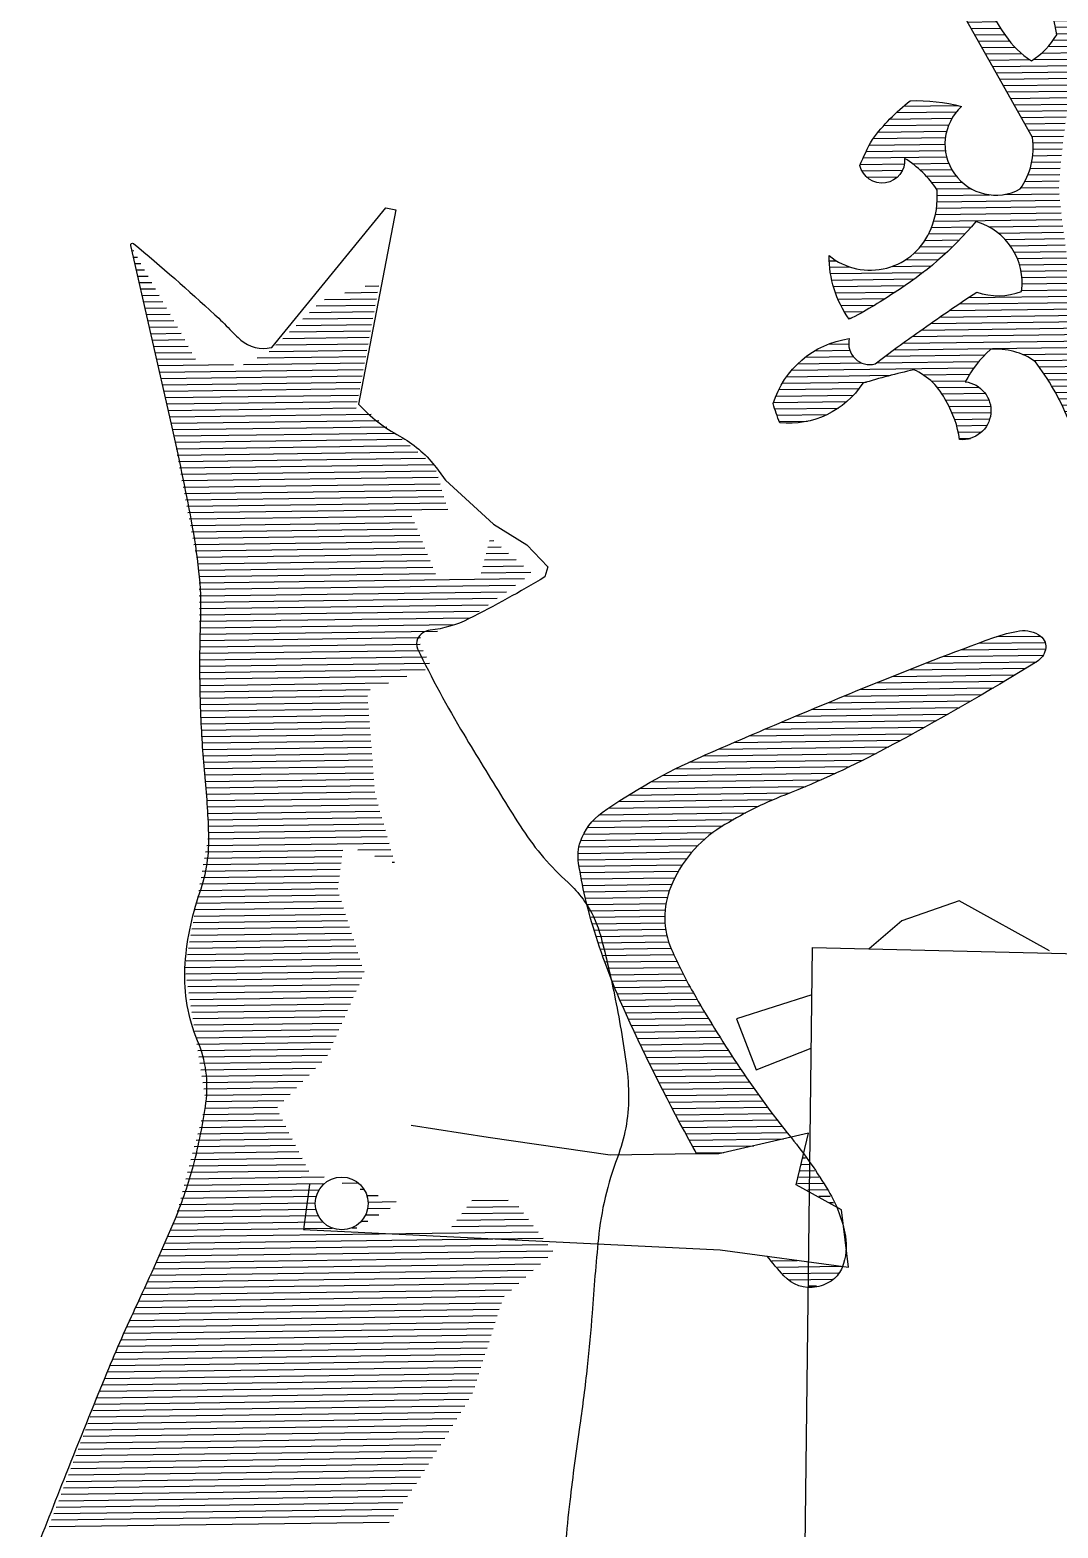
# Model space of a CAD drawing. Header units: millimetres. Extents: x 0 to 420, y 0 to 297.
# Drawn here: x 362.057 to 363.774, y 75.513 to 78.015 of the extents above; entities that cross this region are included whole.
import ezdxf
from ezdxf.enums import TextEntityAlignment as Align

# ---------------------------------------------------------------- set-up
doc = ezdxf.new("R2010")
doc.units = ezdxf.units.MM
doc.header["$MEASUREMENT"] = 0
for name, color, linetype in [('TBLK07', 4, 'Continuous'), ('TBLK18', 4, 'Continuous'), ('TBLK25', 1, 'Continuous'), ('TBLK35', 3, 'Continuous'), ('TBLK50', 7, 'Continuous')]:
    doc.layers.add(name, color=color, linetype=linetype)
doc.styles.add('iso', font='iso3098b.shx')

# ---------------------------------------------------------------- blocks, each defined once
blk = doc.blocks.new('*X4')
at = {"color": 0, "linetype": 'Continuous'}
for p, q in [((52169.13, 34201), (52177.1, 34201)), ((52170.48, 34202), (52173.32, 34202)), ((52166.48, 34199), (52180.54, 34199)), ((52167.79, 34200), (52179.09, 34200)), ((52162.62, 34196), (52183.15, 34196)), ((52163.89, 34197), (52182.43, 34197)), ((52165.17, 34198), (52181.67, 34198)), ((52160.13, 34194), (52184.46, 34194)), ((52161.37, 34195), (52183.82, 34195)), ((52157.69, 34192), (52185.61, 34192)), ((52158.9, 34193), (52185.05, 34193)), ((52154.43, 34189), (52187.09, 34189)), ((52155.46, 34190), (52186.63, 34190)), ((52156.51, 34191), (52186.14, 34191)), ((52152.4, 34187), (52187.92, 34187)), ((52153.41, 34188), (52187.52, 34188)), ((52150.41, 34185), (52158.21, 34185)), ((52151.4, 34186), (52188.29, 34186)), ((52160.06, 34185), (52173.53, 34185)), ((52173.8, 34185), (52188.6, 34185)), ((52148.47, 34183), (52149.69, 34183)), ((52149.44, 34184), (52152.69, 34184)), ((52163.24, 34184), (52172.57, 34184)), ((52165.22, 34183), (52171.12, 34183)), ((52175.58, 34184), (52188.56, 34184)), ((52176.86, 34183), (52188.5, 34183)), ((52177.87, 34182), (52188.44, 34182)), ((52178.61, 34181), (52188.37, 34181)), ((52178.73, 34180), (52188.29, 34180)), ((52178.81, 34179), (52188.21, 34179)), ((52178.88, 34178), (52188.11, 34178)), ((52178.9, 34175), (52187.76, 34175)), ((52178.91, 34177), (52188, 34177)), ((52178.92, 34176), (52187.89, 34176)), ((52178.8, 34173), (52187.48, 34173)), ((52178.86, 34174), (52187.63, 34174)), ((52178.58, 34171), (52187.17, 34171)), ((52178.7, 34172), (52187.33, 34172)), ((52178.06, 34168), (52186.63, 34168)), ((52178.26, 34169), (52186.82, 34169)), ((52178.43, 34170), (52187, 34170)), ((52177.57, 34166), (52186.22, 34166)), ((52177.83, 34167), (52186.42, 34167)), ((52176.92, 34164), (52185.77, 34164)), ((52177.25, 34165), (52186, 34165)), ((52175.93, 34161), (52185.02, 34161)), ((52176.26, 34162), (52185.28, 34162)), ((52176.59, 34163), (52185.53, 34163)), ((52175.26, 34159), (52184.47, 34159)), ((52175.6, 34160), (52184.75, 34160)), ((52174.59, 34157), (52183.88, 34157)), ((52174.93, 34158), (52184.18, 34158)), ((52173.56, 34154), (52182.83, 34154)), ((52173.91, 34155), (52183.2, 34155)), ((52174.25, 34156), (52183.57, 34156)), ((52172.87, 34152), (52182.07, 34152)), ((52173.22, 34153), (52182.45, 34153)), ((52172.17, 34150), (52181.29, 34150)), ((52172.52, 34151), (52181.68, 34151)), ((52171.11, 34147), (52180.1, 34147)), ((52171.46, 34148), (52180.5, 34148)), ((52171.82, 34149), (52180.9, 34149)), ((52170.39, 34145), (52179.28, 34145)), ((52170.75, 34146), (52179.69, 34146)), ((52169.67, 34143), (52178.44, 34143)), ((52170.03, 34144), (52178.86, 34144)), ((52168.56, 34140), (52177.15, 34140)), ((52168.94, 34141), (52177.59, 34141)), ((52169.3, 34142), (52178.02, 34142)), ((52167.75, 34138), (52176.27, 34138)), ((52168.16, 34139), (52176.72, 34139)), ((52166.51, 34135), (52174.91, 34135)), ((52166.93, 34136), (52175.37, 34136)), ((52167.34, 34137), (52175.82, 34137)), ((52165.67, 34133), (52173.99, 34133)), ((52166.1, 34134), (52174.45, 34134)), ((52164.82, 34131), (52173.04, 34131)), ((52165.25, 34132), (52173.51, 34132)), ((52163.52, 34128), (52171.96, 34128)), ((52163.96, 34129), (52172.26, 34129)), ((52164.39, 34130), (52172.57, 34130)), ((52162.64, 34126), (52171.35, 34126)), ((52163.08, 34127), (52171.65, 34127)), ((52161.74, 34124), (52170.76, 34124)), ((52162.19, 34125), (52171.05, 34125)), ((52160.38, 34121), (52169.88, 34121)), ((52160.83, 34122), (52170.17, 34122)), ((52161.29, 34123), (52170.46, 34123)), ((52159.45, 34119), (52169.31, 34119)), ((52159.91, 34120), (52169.59, 34120)), ((52158.51, 34117), (52168.75, 34117)), ((52158.98, 34118), (52169.03, 34118)), ((52157.17, 34114), (52167.92, 34114)), ((52157.57, 34115), (52168.19, 34115)), ((52158.04, 34116), (52168.47, 34116)), ((52156.42, 34112), (52167.38, 34112)), ((52156.79, 34113), (52167.65, 34113)), ((52155.72, 34110), (52166.85, 34110)), ((52156.06, 34111), (52167.11, 34111)), ((52237.47, 34110), (52242.43, 34110)), ((52252.95, 34110), (52257.57, 34110)), ((52253.56, 34111), (52254.26, 34111)), ((52154.74, 34107), (52166.07, 34107)), ((52155.05, 34108), (52166.33, 34108)), ((52155.38, 34109), (52166.59, 34109)), ((52233.03, 34107), (52245.3, 34107)), ((52234.56, 34108), (52244.76, 34108)), ((52236.04, 34109), (52243.9, 34109)), ((52249.45, 34107), (52269.88, 34107)), ((52251.06, 34108), (52261.16, 34108)), ((52252.15, 34109), (52259.38, 34109)), ((52264.13, 34108), (52269.11, 34108)), ((52267.42, 34109), (52267.78, 34109)), ((52154.14, 34105), (52165.57, 34105)), ((52154.44, 34106), (52165.82, 34106)), ((52229.02, 34105), (52270.58, 34105)), ((52231.38, 34106), (52270.34, 34106)), ((52153.59, 34103), (52165.07, 34103)), ((52153.86, 34104), (52165.32, 34104)), ((52224.88, 34103), (52270.48, 34103)), ((52226.87, 34104), (52270.63, 34104)), ((52152.83, 34100), (52164.27, 34100)), ((52153.07, 34101), (52164.57, 34101)), ((52153.32, 34102), (52164.82, 34102)), ((52219.67, 34100), (52241.42, 34100)), ((52221.3, 34101), (52248.92, 34101)), ((52223.03, 34102), (52270.14, 34102)), ((52250.15, 34101), (52269.7, 34101)), ((52255.54, 34100), (52270.98, 34100)), ((52152.37, 34098), (52163.65, 34098)), ((52152.6, 34099), (52163.96, 34099)), ((52216.68, 34098), (52232.42, 34098)), ((52218.13, 34099), (52234.42, 34099)), ((52254.21, 34098), (52277.73, 34098)), ((52254.87, 34099), (52272.82, 34099)), ((52151.96, 34096), (52163, 34096)), ((52152.16, 34097), (52163.33, 34097)), ((52213.96, 34096), (52228.42, 34096)), ((52215.29, 34097), (52230.42, 34097)), ((52252.87, 34096), (52279.81, 34096)), ((52253.54, 34097), (52278.93, 34097)), ((52151.08, 34093), (52161.99, 34093)), ((52151.56, 34094), (52162.33, 34094)), ((52151.77, 34095), (52162.67, 34095)), ((52210.51, 34093), (52222.42, 34093)), ((52211.51, 34094), (52224.42, 34094)), ((52212.7, 34095), (52226.42, 34095)), ((52245.6, 34093), (52281.32, 34093)), ((52251.1, 34094), (52280.96, 34094)), ((52252.21, 34095), (52280.47, 34095)), ((52150.11, 34091), (52161.29, 34091)), ((52150.6, 34092), (52161.64, 34092)), ((52208.51, 34091), (52219.51, 34091)), ((52209.51, 34092), (52220.51, 34092)), ((52236.97, 34091), (52281.67, 34091)), ((52240.3, 34092), (52281.55, 34092)), ((52149.14, 34089), (52160.56, 34089)), ((52149.63, 34090), (52160.92, 34090)), ((52206.51, 34089), (52217.51, 34089)), ((52207.51, 34090), (52218.51, 34090)), ((52230.5, 34089), (52282.08, 34089)), ((52233.63, 34090), (52281.68, 34090)), ((52285.4, 34089), (52292.44, 34089)), ((52288.43, 34090), (52288.96, 34090)), ((52147.66, 34086), (52159.42, 34086)), ((52148.15, 34087), (52159.81, 34087)), ((52148.65, 34088), (52160.19, 34088)), ((52203.51, 34086), (52214.51, 34086)), ((52204.51, 34087), (52215.51, 34087)), ((52205.51, 34088), (52216.51, 34088)), ((52227.07, 34086), (52299.21, 34086)), ((52228.21, 34087), (52297.75, 34087)), ((52229.35, 34088), (52295.32, 34088)), ((52146.66, 34084), (52158.64, 34084)), ((52147.16, 34085), (52159.03, 34085)), ((52201.51, 34084), (52212.51, 34084)), ((52202.51, 34085), (52213.51, 34085)), ((52224.78, 34084), (52301.68, 34084)), ((52225.93, 34085), (52300.51, 34085)), ((52145.66, 34082), (52157.83, 34082)), ((52146.16, 34083), (52158.23, 34083)), ((52199.51, 34082), (52303.71, 34082)), ((52200.51, 34083), (52212.06, 34083)), ((52223.64, 34083), (52302.73, 34083)), ((52144.14, 34079), (52156.59, 34079)), ((52144.65, 34080), (52156.99, 34080)), ((52145.15, 34081), (52157.41, 34081)), ((52196.51, 34079), (52309.08, 34079)), ((52197.51, 34080), (52306.76, 34080)), ((52198.51, 34081), (52305.07, 34081)), ((52143.11, 34077), (52156.49, 34077)), ((52143.62, 34078), (52156.53, 34078)), ((52194.51, 34077), (52317.07, 34077)), ((52195.51, 34078), (52316.65, 34078)), ((52142.07, 34075), (52156.5, 34075)), ((52142.59, 34076), (52156.48, 34076)), ((52192.51, 34075), (52317.57, 34075)), ((52193.51, 34076), (52317.39, 34076)), ((52140.5, 34072), (52156.73, 34072)), ((52141.03, 34073), (52156.63, 34073)), ((52141.55, 34074), (52156.55, 34074)), ((52189.51, 34072), (52316.34, 34072)), ((52190.51, 34073), (52316.76, 34073)), ((52191.51, 34074), (52317.17, 34074)), ((52139.43, 34070), (52157.03, 34070)), ((52139.97, 34071), (52156.86, 34071)), ((52187.51, 34070), (52315.47, 34070)), ((52188.51, 34071), (52315.91, 34071)), ((52138.36, 34068), (52157.44, 34068)), ((52138.9, 34069), (52157.22, 34069)), ((52185.42, 34068), (52314.56, 34068)), ((52186.51, 34069), (52315.02, 34069)), ((52136.74, 34065), (52158.29, 34065)), ((52137.28, 34066), (52157.97, 34066)), ((52137.82, 34067), (52157.69, 34067)), ((52178.64, 34065), (52267.29, 34065)), ((52181.1, 34066), (52313.75, 34066)), ((52183.34, 34067), (52314.16, 34067)), ((52269.91, 34065), (52313.34, 34065)), ((52135.65, 34063), (52161.28, 34063)), ((52136.2, 34064), (52158.79, 34064)), ((52172.85, 34063), (52254.86, 34063)), ((52175.93, 34064), (52256.46, 34064)), ((52256.83, 34064), (52265.68, 34064)), ((52259.33, 34063), (52264.95, 34063)), ((52271.52, 34064), (52312.94, 34064)), ((52272.26, 34063), (52312.54, 34063)), ((52134.5, 34061), (52251.66, 34061)), ((52135.1, 34062), (52167.04, 34062)), ((52168.16, 34062), (52253.26, 34062)), ((52261.17, 34061), (52264.48, 34061)), ((52261.57, 34062), (52264.58, 34062)), ((52272.62, 34062), (52312.14, 34062)), ((52272.72, 34061), (52311.75, 34061)), ((52129.96, 34058), (52248.97, 34058)), ((52131.82, 34059), (52248.63, 34059)), ((52133.28, 34060), (52250.06, 34060)), ((52259.97, 34058), (52265.87, 34058)), ((52260.37, 34059), (52265.05, 34059)), ((52260.77, 34060), (52264.63, 34060)), ((52271.33, 34058), (52280.29, 34058)), ((52272.16, 34059), (52310.96, 34059)), ((52272.58, 34060), (52311.35, 34060)), ((52282.91, 34058), (52310.65, 34058)), ((52124.65, 34056), (52277.95, 34056)), ((52127.37, 34057), (52249.3, 34057)), ((52259.06, 34057), (52278.68, 34057)), ((52284.52, 34057), (52311.25, 34057)), ((52285.26, 34056), (52311.99, 34056)), ((52118.37, 34054), (52277.48, 34054)), ((52121.65, 34055), (52277.58, 34055)), ((52285.62, 34055), (52312.88, 34055)), ((52285.72, 34054), (52313.97, 34054)), ((52111.93, 34051), (52150.6, 34051)), ((52113.88, 34052), (52159.69, 34052)), ((52116.01, 34053), (52277.63, 34053)), ((52161.12, 34052), (52192.15, 34052)), ((52166.78, 34051), (52187.15, 34051)), ((52192.69, 34052), (52278.05, 34052)), ((52193.69, 34051), (52278.87, 34051)), ((52284.33, 34051), (52320.74, 34051)), ((52285.16, 34052), (52317.31, 34052)), ((52285.58, 34053), (52315.37, 34053)), ((52108.37, 34049), (52150.6, 34049)), ((52110.13, 34050), (52150.6, 34050)), ((52172.45, 34050), (52182.15, 34050)), ((52194.69, 34050), (52322.28, 34050)), ((52195.47, 34049), (52323.83, 34049)), ((52100.51, 34047), (52152.13, 34047)), ((52101.49, 34048), (52150.73, 34048)), ((52192.67, 34047), (52326.96, 34047)), ((52194.07, 34048), (52325.39, 34048)), ((52098.81, 34044), (52156.33, 34044)), ((52099.22, 34045), (52154.93, 34045)), ((52099.77, 34046), (52153.53, 34046)), ((52187.78, 34044), (52331.55, 34044)), ((52189.87, 34045), (52330.14, 34045)), ((52191.27, 34046), (52328.55, 34046)), ((52098.66, 34043), (52158.78, 34043)), ((52099.21, 34042), (52330.38, 34042)), ((52178.78, 34043), (52330.97, 34043)), ((52099.76, 34041), (52329.8, 34041)), ((52100.32, 34040), (52329.22, 34040)), ((52100.87, 34039), (52328.63, 34039)), ((52101.42, 34038), (52328.05, 34038)), ((52101.98, 34037), (52327.47, 34037)), ((52102.53, 34036), (52326.88, 34036)), ((52103.08, 34035), (52326.3, 34035)), ((52103.63, 34034), (52325.72, 34034)), ((52104.19, 34033), (52325.13, 34033)), ((52104.74, 34032), (52324.55, 34032)), ((52105.29, 34031), (52212.32, 34031)), ((52105.85, 34030), (52124.41, 34030)), ((52139.1, 34030), (52209.13, 34030)), ((52213.11, 34031), (52323.97, 34031)), ((52218.31, 34030), (52323.38, 34030)), ((52106.4, 34029), (52122.43, 34029)), ((52106.95, 34028), (52120.64, 34028)), ((52144, 34029), (52205.65, 34029)), ((52148.19, 34028), (52201.77, 34028)), ((52222.92, 34029), (52322.8, 34029)), ((52227.1, 34028), (52269.51, 34028)), ((52288.52, 34028), (52322.22, 34028)), ((52107.51, 34027), (52119, 34027)), ((52108.06, 34026), (52117.49, 34026)), ((52151.89, 34027), (52197.35, 34027)), ((52155.24, 34026), (52192.27, 34026)), ((52231, 34027), (52268.4, 34027)), ((52235.38, 34026), (52267.11, 34026)), ((52297.18, 34027), (52321.63, 34027)), ((52303.91, 34026), (52321.05, 34026)), ((52108.61, 34025), (52116.09, 34025)), ((52109.16, 34024), (52114.79, 34024)), ((52109.72, 34023), (52113.56, 34023)), ((52158.31, 34025), (52188.34, 34025)), ((52161.17, 34024), (52183.82, 34024)), ((52164.24, 34023), (52178.32, 34023)), ((52239.66, 34025), (52265.59, 34025)), ((52243.85, 34024), (52263.72, 34024)), ((52247.95, 34023), (52261.21, 34023)), ((52307.01, 34025), (52320.47, 34025)), ((52309.65, 34024), (52319.88, 34024)), ((52311.98, 34023), (52319.3, 34023)), ((52110.27, 34022), (52112.41, 34022)), ((52110.82, 34021), (52111.33, 34021)), ((52252.42, 34022), (52256.4, 34022)), ((52314.08, 34022), (52318.72, 34022)), ((52315.99, 34021), (52318.13, 34021))]:
    blk.add_line(p, q, dxfattribs=at)
blk = doc.blocks.new('*X15')
at = {"color": 0, "linetype": 'Continuous'}
for p, q in [((155.45, 457), (155.73, 457)), ((155.66, 456), (156.29, 456)), ((155.88, 455), (156.84, 455)), ((156.09, 454), (157.4, 454)), ((156.3, 453), (157.95, 453)), ((156.52, 452), (158.51, 452)), ((156.73, 451), (159.06, 451)), ((156.95, 450), (159.62, 450)), ((188.6, 450), (193.72, 450)), ((191.79, 451), (193.92, 451)), ((157.16, 449), (160.18, 449)), ((157.38, 448), (160.73, 448)), ((157.59, 447), (161.29, 447)), ((183.06, 447), (193.12, 447)), ((184.12, 448), (193.32, 448)), ((185.41, 449), (193.52, 449)), ((157.8, 446), (161.84, 446)), ((158.02, 445), (162.4, 445)), ((180.93, 445), (192.72, 445)), ((181.99, 446), (192.92, 446)), ((158.23, 444), (162.95, 444)), ((158.45, 443), (163.51, 443)), ((178.81, 443), (192.32, 443)), ((179.87, 444), (192.52, 444)), ((158.66, 442), (164.06, 442)), ((158.88, 441), (164.62, 441)), ((159.09, 440), (165.18, 440)), ((174.8, 440), (191.73, 440)), ((176.68, 441), (191.93, 441)), ((177.74, 442), (192.12, 442)), ((159.3, 439), (171.1, 439)), ((159.52, 438), (191.33, 438)), ((172.63, 439), (191.53, 439)), ((159.73, 437), (191.13, 437)), ((159.95, 436), (190.93, 436)), ((160.16, 435), (190.73, 435)), ((160.38, 434), (190.53, 434)), ((160.59, 433), (190.33, 433)), ((160.8, 432), (190.13, 432)), ((161.02, 431), (192.47, 431)), ((161.23, 430), (193.67, 430)), ((161.41, 429), (194.87, 429)), ((161.59, 428), (196.07, 428)), ((161.76, 427), (197.27, 427)), ((161.93, 426), (198.47, 426)), ((162.11, 425), (199.67, 425)), ((162.28, 424), (200.87, 424)), ((162.46, 423), (202.07, 423)), ((162.63, 422), (202.51, 422)), ((162.8, 421), (202.79, 421)), ((162.98, 420), (203.08, 420)), ((163.15, 419), (203.36, 419)), ((163.33, 418), (203.65, 418)), ((163.5, 417), (203.93, 417)), ((163.67, 416), (204.22, 416)), ((163.85, 415), (198.6, 415)), ((164.02, 414), (199, 414)), ((164.2, 413), (199.4, 413)), ((164.37, 412), (199.8, 412)), ((164.54, 411), (200.2, 411)), ((164.72, 410), (200.6, 410)), ((210.42, 410), (212.51, 410)), ((210.7, 411), (211.36, 411)), ((164.89, 409), (201, 409)), ((165.07, 408), (201.4, 408)), ((165.24, 407), (201.8, 407)), ((209.59, 407), (215.93, 407)), ((209.87, 408), (214.79, 408)), ((210.14, 409), (213.65, 409)), ((165.27, 406), (202.2, 406)), ((165.27, 405), (216.08, 405)), ((209.31, 406), (217.08, 406)), ((165.27, 404), (214.65, 404)), ((165.27, 403), (213.22, 403)), ((165.27, 402), (211.79, 402)), ((165.27, 401), (210.36, 401)), ((165.27, 400), (208.94, 400)), ((165.27, 399), (207.51, 399)), ((165.27, 398), (205.05, 398)), ((165.27, 397), (202.38, 397)), ((165.27, 396), (199.71, 396)), ((165.27, 395), (199.66, 395)), ((165.27, 394), (200.12, 394)), ((165.27, 393), (200.59, 393)), ((165.27, 392), (201.06, 392)), ((165.27, 391), (200.37, 391)), ((165.27, 390), (197.5, 390)), ((165.27, 389), (194.62, 389)), ((165.27, 388), (191.75, 388)), ((165.27, 387), (191.32, 387)), ((165.27, 386), (191.38, 386)), ((165.27, 385), (191.45, 385)), ((165.31, 384), (191.51, 384)), ((165.36, 383), (191.57, 383)), ((165.42, 382), (191.63, 382)), ((165.47, 381), (191.7, 381)), ((165.52, 380), (191.76, 380)), ((165.58, 379), (191.82, 379)), ((165.63, 378), (191.88, 378)), ((165.68, 377), (191.95, 377)), ((165.73, 376), (192.01, 376)), ((165.79, 375), (192.07, 375)), ((165.84, 374), (192.13, 374)), ((165.89, 373), (192.2, 373)), ((165.94, 372), (192.26, 372)), ((166, 371), (192.5, 371)), ((166.05, 370), (192.77, 370)), ((166.1, 369), (193.04, 369)), ((166.15, 368), (193.31, 368)), ((166.11, 365), (194.13, 365)), ((166.21, 367), (193.59, 367)), ((166.26, 366), (193.86, 366)), ((165.73, 363), (187.15, 363)), ((165.92, 364), (194.4, 364)), ((189.49, 363), (194.68, 363)), ((165.35, 361), (186.86, 361)), ((165.54, 362), (187.01, 362)), ((192.16, 362), (194.95, 362)), ((194.82, 361), (195.22, 361)), ((164.78, 358), (186.43, 358)), ((164.97, 359), (186.58, 359)), ((165.16, 360), (186.72, 360)), ((164.4, 356), (186.52, 356)), ((164.59, 357), (186.29, 357)), ((164.01, 354), (187.14, 354)), ((164.2, 355), (186.83, 355)), ((163.44, 351), (188.06, 351)), ((163.63, 352), (187.76, 352)), ((163.82, 353), (187.45, 353)), ((163.06, 349), (188.68, 349)), ((163.25, 350), (188.37, 350)), ((162.68, 347), (189.29, 347)), ((162.87, 348), (188.99, 348)), ((162.3, 345), (189.91, 345)), ((162.39, 344), (190.22, 344)), ((162.49, 346), (189.6, 346)), ((162.53, 343), (189.88, 343)), ((162.67, 342), (189.42, 342)), ((162.82, 341), (188.96, 341)), ((162.96, 340), (188.5, 340)), ((163.1, 339), (188.04, 339)), ((163.24, 338), (187.58, 338)), ((163.39, 337), (187.11, 337)), ((163.53, 336), (186.65, 336)), ((163.67, 335), (186.19, 335)), ((163.82, 334), (185.73, 334)), ((163.96, 333), (185.27, 333)), ((164.1, 332), (184.81, 332)), ((164.24, 331), (184.35, 331)), ((164.39, 330), (183.44, 330)), ((164.53, 329), (182.44, 329)), ((164.67, 328), (181.44, 328)), ((164.82, 327), (180.44, 327)), ((164.96, 326), (179.44, 326)), ((165.04, 323), (176.44, 323)), ((165.1, 325), (178.44, 325)), ((165.24, 324), (177.44, 324)), ((164.48, 321), (177.18, 321)), ((164.76, 322), (176.68, 322)), ((163.93, 319), (178.18, 319)), ((164.2, 320), (177.68, 320)), ((163.09, 316), (179.68, 316)), ((163.37, 317), (179.18, 317)), ((163.65, 318), (178.68, 318)), ((162.54, 314), (180.68, 314)), ((162.81, 315), (180.18, 315)), ((161.98, 312), (183.6, 312)), ((162.26, 313), (181.18, 313)), ((161.15, 309), (182.31, 309)), ((161.43, 310), (182.76, 310)), ((161.7, 311), (183.63, 311)), ((186.4, 311), (188.91, 311)), ((189.2, 310), (189.78, 310)), ((190.22, 309), (192, 309)), ((160.59, 307), (182.23, 307)), ((160.87, 308), (182.15, 308)), ((190.31, 307), (193.81, 307)), ((190.39, 308), (194.8, 308)), ((205.8, 307), (213.89, 307)), ((206.6, 308), (212.27, 308)), ((159.89, 305), (183.27, 305)), ((160.31, 306), (182.57, 306)), ((189.26, 305), (190.31, 305)), ((189.96, 306), (192.06, 306)), ((204.2, 305), (215.39, 305)), ((205, 306), (214.64, 306)), ((158.51, 302), (217.64, 302)), ((158.97, 303), (216.89, 303)), ((159.43, 304), (184.75, 304)), ((187.79, 304), (188.56, 304)), ((203.4, 304), (216.14, 304)), ((157.59, 300), (219.14, 300)), ((158.05, 301), (218.39, 301)), ((156.68, 298), (217.17, 298)), ((157.14, 299), (218.32, 299)), ((155.3, 295), (213.74, 295)), ((155.76, 296), (214.89, 296)), ((156.22, 297), (216.03, 297)), ((154.39, 293), (211.46, 293)), ((154.84, 294), (212.6, 294)), ((153.47, 291), (210.66, 291)), ((153.93, 292), (210.99, 292)), ((152.09, 288), (209.66, 288)), ((152.55, 289), (209.99, 289)), ((153.01, 290), (210.32, 290)), ((151.18, 286), (208.99, 286)), ((151.64, 287), (209.32, 287)), ((150.26, 284), (208.32, 284)), ((150.72, 285), (208.66, 285)), ((148.94, 281), (207.32, 281)), ((149.34, 282), (207.66, 282)), ((149.8, 283), (207.99, 283)), ((148.16, 279), (206.66, 279)), ((148.55, 280), (206.99, 280)), ((146.98, 276), (205.09, 276)), ((147.37, 277), (205.73, 277)), ((147.77, 278), (206.32, 278)), ((146.2, 274), (203.8, 274)), ((146.59, 275), (204.45, 275)), ((145.41, 272), (202.52, 272)), ((145.8, 273), (203.16, 273)), ((144.24, 269), (200.59, 269)), ((144.63, 270), (201.23, 270)), ((145.02, 271), (201.88, 271)), ((143.45, 267), (199.3, 267)), ((143.84, 268), (199.95, 268)), ((142.67, 265), (198.02, 265)), ((143.06, 266), (198.66, 266)), ((141.49, 262), (195.94, 262)), ((141.88, 263), (196.66, 263)), ((142.27, 264), (197.38, 264)), ((140.71, 260), (194.48, 260)), ((141.1, 261), (195.21, 261)), ((139.92, 258), (193.03, 258)), ((140.31, 259), (193.75, 259))]:
    blk.add_line(p, q, dxfattribs=at)
blk = doc.blocks.new('*X11')
at = {"color": 0, "linetype": 'Continuous'}
for p, q in [((335.09, 531), (336.12, 531)), ((311.66, 529), (316.07, 529)), ((312.33, 530), (314.73, 530)), ((324.24, 529), (327.18, 529)), ((325.15, 530), (328.1, 530)), ((332.92, 529), (333.94, 529)), ((333.77, 530), (334.78, 530)), ((304.56, 527), (305.54, 527)), ((311.29, 527), (317.07, 527)), ((311.3, 528), (317.11, 528)), ((323.21, 527), (326.17, 527)), ((323.62, 528), (326.57, 528)), ((331.94, 527), (333.03, 527)), ((332.33, 528), (333.38, 528)), ((347.33, 527), (348.22, 527)), ((302.44, 526), (306.64, 526)), ((302.55, 525), (307.06, 525)), ((302.92, 524), (307.46, 524)), ((311.48, 526), (316.91, 526)), ((311.87, 525), (316.83, 525)), ((312.5, 524), (316.84, 524)), ((322.86, 525), (325.88, 525)), ((322.91, 524), (325.97, 524)), ((322.96, 526), (325.95, 526)), ((331.64, 525), (332.82, 525)), ((331.71, 524), (332.95, 524)), ((331.72, 526), (332.84, 526)), ((344.37, 524), (346.47, 524)), ((345.05, 525), (346.82, 525)), ((345.98, 526), (347.38, 526)), ((303.31, 523), (307.84, 523)), ((303.74, 522), (308.21, 522)), ((313.5, 523), (316.93, 523)), ((315.47, 522), (317.1, 522)), ((323.11, 523), (326.21, 523)), ((323.46, 522), (326.63, 522)), ((331.92, 523), (333.24, 523)), ((332.3, 522), (333.73, 522)), ((343.55, 522), (346.26, 522)), ((343.88, 523), (346.29, 523)), ((304.19, 521), (307.73, 521)), ((304.56, 520), (307.21, 520)), ((316.23, 520), (317.72, 520)), ((316.27, 521), (317.36, 521)), ((324.01, 521), (327.28, 521)), ((324.8, 520), (328.24, 520)), ((332.87, 521), (334.46, 521)), ((333.71, 520), (335.59, 520)), ((343.27, 520), (346.68, 520)), ((343.35, 521), (346.39, 521)), ((289.27, 518), (293.13, 518)), ((289.38, 517), (294.23, 517)), ((289.39, 519), (291.75, 519)), ((304.9, 519), (306.81, 519)), ((305.25, 518), (306.51, 518)), ((305.58, 517), (306.32, 517)), ((315.93, 517), (319.42, 517)), ((316.06, 518), (318.7, 518)), ((316.16, 519), (318.18, 519)), ((324.68, 517), (349.31, 517)), ((325.59, 518), (348.09, 518)), ((326, 519), (329.85, 519)), ((334.98, 519), (337.84, 519)), ((340.55, 519), (347.17, 519)), ((289.62, 516), (295.13, 516)), ((290, 515), (295.57, 515)), ((305.92, 516), (306.22, 516)), ((306.21, 515), (306.25, 515)), ((315.55, 515), (321.92, 515)), ((315.76, 516), (320.41, 516)), ((322.48, 515), (338.98, 515)), ((323.65, 516), (350.94, 516)), ((290.54, 514), (295.95, 514)), ((291.28, 513), (296.33, 513)), ((306.29, 514), (306.57, 514)), ((306.47, 513), (306.9, 513)), ((314.8, 513), (330.73, 513)), ((315.31, 514), (333.07, 514)), ((292.32, 512), (296.72, 512)), ((293.9, 511), (297.12, 511)), ((294.58, 510), (297.53, 510)), ((306.74, 512), (307.22, 512)), ((307.08, 510), (307.61, 510)), ((307.12, 511), (307.2, 511)), ((312.86, 510), (325.55, 510)), ((313.55, 511), (327.22, 511)), ((314.2, 512), (328.95, 512)), ((294.95, 509), (297.95, 509)), ((295.31, 508), (298.38, 508)), ((306.67, 508), (309.04, 508)), ((306.9, 509), (308.24, 509)), ((311.3, 508), (322.36, 508)), ((312.11, 509), (323.93, 509)), ((274.44, 506), (282.49, 506)), ((275.11, 507), (280.42, 507)), ((295.66, 507), (298.82, 507)), ((296, 506), (299.26, 506)), ((306.04, 506), (319.34, 506)), ((306.38, 507), (310.07, 507)), ((310.42, 507), (320.83, 507)), ((274.75, 505), (283.82, 505)), ((275.18, 504), (285.02, 504)), ((275.77, 503), (286.11, 503)), ((296.33, 505), (299.72, 505)), ((296.64, 504), (300.19, 504)), ((296.95, 503), (300.67, 503)), ((304.6, 503), (315.12, 503)), ((305.15, 504), (316.49, 504)), ((305.63, 505), (317.9, 505)), ((276.44, 502), (287.11, 502)), ((277.18, 501), (287.39, 501)), ((297.25, 502), (301.17, 502)), ((297.54, 501), (301.67, 501)), ((303.24, 501), (312.48, 501)), ((303.97, 502), (313.79, 502)), ((278, 500), (287.56, 500)), ((278.92, 499), (287.78, 499)), ((297.81, 500), (302.18, 500)), ((298.08, 499), (311.04, 499)), ((302.42, 500), (311.7, 500)), ((279.95, 498), (288.03, 498)), ((281.11, 497), (288.31, 497)), ((282.44, 496), (288.64, 496)), ((298.34, 498), (310.39, 498)), ((298.59, 497), (309.76, 497)), ((298.83, 496), (309.14, 496)), ((283.98, 495), (289, 495)), ((284.72, 494), (289.41, 494)), ((299.06, 495), (308.54, 495)), ((299.28, 494), (307.96, 494)), ((285.27, 493), (289.86, 493)), ((285.81, 492), (290.36, 492)), ((299.49, 493), (307.39, 493)), ((299.69, 492), (306.83, 492)), ((286.36, 491), (290.9, 491)), ((286.9, 490), (291.5, 490)), ((287.45, 489), (292.15, 489)), ((299.88, 491), (306.29, 491)), ((300.07, 490), (305.77, 490)), ((300.24, 489), (305.26, 489)), ((288, 488), (292.84, 488)), ((288.54, 487), (293.68, 487)), ((298.9, 487), (304.27, 487)), ((299.71, 488), (304.76, 488)), ((289.09, 486), (294.71, 486)), ((289.63, 485), (296.01, 485)), ((296.54, 485), (303.34, 485)), ((297.88, 486), (303.8, 486)), ((290.18, 484), (303.08, 484)), ((290.72, 483), (302.87, 483)), ((291.27, 482), (302.67, 482)), ((291.81, 481), (302.47, 481)), ((292.36, 480), (302.28, 480)), ((276.22, 478), (284.63, 478)), ((292.9, 479), (302.09, 479)), ((293.45, 478), (301.92, 478)), ((273.08, 475), (283.23, 475)), ((274.03, 476), (283.75, 476)), ((275.07, 477), (284.46, 477)), ((294, 477), (301.75, 477)), ((294.54, 476), (301.59, 476)), ((295.09, 475), (301.43, 475)), ((271.4, 473), (282.68, 473)), ((272.2, 474), (282.89, 474)), ((295.63, 474), (301.28, 474)), ((296.18, 473), (301.14, 473)), ((270.28, 471), (282.65, 471)), ((270.8, 472), (282.6, 472)), ((296.34, 472), (301.01, 472)), ((296.35, 471), (300.89, 471)), ((269.34, 469), (276.23, 469)), ((269.56, 468), (275.91, 468)), ((269.79, 470), (282.83, 470)), ((277.48, 469), (283.14, 469)), ((278.67, 468), (283.61, 468)), ((295.84, 468), (300.55, 468)), ((296.1, 469), (300.66, 469)), ((296.27, 470), (300.77, 470)), ((270.3, 467), (275.17, 467)), ((279.65, 467), (284.27, 467)), ((280.47, 466), (285.2, 466)), ((294.99, 466), (300.36, 466)), ((295.47, 467), (300.45, 467)), ((281.16, 465), (286.56, 465)), ((281.3, 464), (289.43, 464)), ((291.7, 464), (300.33, 464)), ((294.38, 465), (300.28, 465)), ((280.97, 461), (300.6, 461)), ((281.16, 462), (300.51, 462)), ((281.27, 463), (300.42, 463)), ((280.34, 459), (286.53, 459)), ((280.7, 460), (300.7, 460)), ((289.24, 459), (300.81, 459)), ((279.3, 457), (284.64, 457)), ((279.89, 458), (285.61, 458)), ((290.71, 458), (300.93, 458)), ((291.77, 457), (301.05, 457)), ((264.28, 454), (265.42, 454)), ((276.21, 454), (281.41, 454)), ((277.55, 455), (282.55, 455)), ((278.54, 456), (283.62, 456)), ((292.57, 456), (301.17, 456)), ((293.18, 455), (301.31, 455)), ((293.65, 454), (301.45, 454)), ((264.34, 453), (267.52, 453)), ((264.47, 452), (278.92, 452)), ((274.1, 453), (280.2, 453)), ((293.99, 453), (301.59, 453)), ((294.22, 452), (301.74, 452)), ((264.65, 451), (277.56, 451)), ((264.89, 450), (276.11, 450)), ((294.35, 451), (301.9, 451)), ((294.37, 450), (302.07, 450)), ((265.2, 449), (274.54, 449)), ((265.57, 448), (272.99, 448)), ((266.02, 447), (271.34, 447)), ((284.45, 447), (302.93, 447)), ((285.98, 448), (302.57, 448)), ((294.29, 449), (302.24, 449)), ((266.54, 446), (269.56, 446)), ((267.16, 445), (267.61, 445)), ((281.45, 445), (303.67, 445)), ((282.94, 446), (303.3, 446)), ((278.51, 443), (304.42, 443)), ((279.97, 444), (304.04, 444)), ((261.87, 440), (267.32, 440)), ((263.98, 441), (267.16, 441)), ((274.21, 440), (305.59, 440)), ((275.62, 441), (305.2, 441)), ((277.05, 442), (304.81, 442)), ((259.18, 438), (269.13, 438)), ((260.36, 439), (267.84, 439)), ((271.49, 438), (287.46, 438)), ((272.84, 439), (288.39, 439)), ((294.26, 439), (305.99, 439)), ((296.04, 438), (306.39, 438)), ((257.4, 436), (273.68, 436)), ((258.21, 437), (286.66, 437)), ((278.74, 436), (285.97, 436)), ((296.87, 437), (306.79, 437)), ((297.55, 436), (307.2, 436)), ((255.7, 433), (267.81, 433)), ((256.17, 434), (268.67, 434)), ((256.73, 435), (269.86, 435)), ((279.99, 435), (285.36, 435)), ((280.92, 434), (287.37, 434)), ((281.64, 433), (288.37, 433)), ((298.19, 435), (307.62, 435)), ((298.78, 434), (308.03, 434)), ((299.34, 433), (308.46, 433)), ((255.32, 432), (266.76, 432)), ((255.49, 431), (265.43, 431)), ((282.19, 432), (288.92, 432)), ((282.71, 431), (289.18, 431)), ((299.86, 432), (308.89, 432)), ((300.34, 431), (309.32, 431)), ((255.81, 430), (263.64, 430)), ((256.2, 429), (260.58, 429)), ((283.17, 430), (289.22, 430)), ((283.55, 429), (289.03, 429)), ((300.79, 430), (309.75, 430)), ((301.2, 429), (310.19, 429)), ((283.85, 428), (288.58, 428)), ((284.08, 427), (287.76, 427)), ((284.25, 426), (285.99, 426)), ((301.89, 428), (310.67, 428)), ((302.63, 427), (311.15, 427)), ((303.38, 426), (311.63, 426)), ((304.12, 425), (312.11, 425)), ((304.87, 424), (312.6, 424)), ((305.62, 423), (313.09, 423)), ((306.38, 422), (313.58, 422)), ((307.13, 421), (314.08, 421)), ((307.89, 420), (314.58, 420)), ((308.65, 419), (315.08, 419)), ((309.41, 418), (315.58, 418)), ((310.18, 417), (316.09, 417)), ((310.94, 416), (316.6, 416)), ((311.71, 415), (317.11, 415)), ((312.48, 414), (317.62, 414)), ((313.25, 413), (318.14, 413)), ((314.02, 412), (318.66, 412)), ((314.8, 411), (319.18, 411)), ((315.58, 410), (319.84, 410)), ((316.36, 409), (320.54, 409)), ((317.14, 408), (321.27, 408)), ((317.87, 407), (322.03, 407)), ((318.6, 406), (322.8, 406)), ((319.32, 405), (323.61, 405)), ((320.04, 404), (324.44, 404)), ((320.76, 403), (325.3, 403)), ((321.47, 402), (326.2, 402)), ((322.19, 401), (327.12, 401)), ((322.89, 400), (328.08, 400)), ((323.6, 399), (329.07, 399)), ((324.3, 398), (330.09, 398)), ((325.01, 397), (330.15, 397)), ((325.7, 396), (330.01, 396)), ((326.4, 395), (329.86, 395)), ((327.09, 394), (329.72, 394)), ((327.78, 393), (329.58, 393)), ((328.47, 392), (329.43, 392)), ((329.15, 391), (329.29, 391))]:
    blk.add_line(p, q, dxfattribs=at)
blk = doc.blocks.new('*X14')
at = {"color": 0, "linetype": 'Continuous'}
for p, q in [((258.34, 314), (258.79, 314)), ((257.9, 312), (260.14, 312)), ((258.12, 313), (259.46, 313)), ((257.47, 310), (261.49, 310)), ((257.69, 311), (260.81, 311)), ((259.08, 309), (262.08, 309)), ((260.75, 308), (262.56, 308)), ((262.41, 307), (263.03, 307)), ((253.32, 298), (257.28, 298)), ((254.2, 297), (264.06, 297)), ((255.07, 296), (263.62, 296)), ((255.95, 295), (262.72, 295)), ((259.08, 294), (260.24, 294))]:
    blk.add_line(p, q, dxfattribs=at)
blk = doc.blocks.new('*X13')
at = {"color": 0, "linetype": 'Continuous'}
for p, q in [((283.99, 393), (297.3, 393)), ((286.79, 394), (297.23, 394)), ((289.66, 395), (296.51, 395)), ((278.53, 391), (295.87, 391)), ((281.24, 392), (296.91, 392)), ((273.26, 389), (292.5, 389)), ((275.88, 390), (294.2, 390)), ((265.63, 386), (287.31, 386)), ((268.16, 387), (289.06, 387)), ((270.69, 388), (290.79, 388)), ((260.63, 384), (283.76, 384)), ((263.13, 385), (285.55, 385)), ((255.69, 382), (280.12, 382)), ((258.16, 383), (281.95, 383)), ((248.42, 379), (274.51, 379)), ((250.82, 380), (276.4, 380)), ((253.25, 381), (278.27, 381)), ((243.66, 377), (270.63, 377)), ((246.03, 378), (272.59, 378)), ((239.23, 375), (266.49, 375)), ((241.37, 376), (268.6, 376)), ((233.56, 372), (259.59, 372)), ((235.35, 373), (262, 373)), ((237.23, 374), (264.3, 374)), ((230.26, 370), (254.5, 370)), ((231.87, 371), (257.06, 371)), ((227.27, 368), (250.16, 368)), ((228.72, 369), (252.22, 369)), ((224.77, 365), (245, 365)), ((225.38, 366), (246.55, 366)), ((226.18, 367), (248.28, 367)), ((224.03, 363), (242.63, 363)), ((224.33, 364), (243.72, 364)), ((223.88, 362), (241.68, 362)), ((223.88, 361), (240.85, 361)), ((224.01, 360), (240.13, 360)), ((224.16, 359), (239.5, 359)), ((224.33, 358), (238.94, 358)), ((224.52, 357), (238.46, 357)), ((224.72, 356), (238.05, 356)), ((224.93, 355), (237.73, 355)), ((225.16, 354), (237.5, 354)), ((225.4, 353), (237.36, 353)), ((225.66, 352), (237.29, 352)), ((225.93, 351), (237.31, 351)), ((226.22, 350), (237.4, 350)), ((226.52, 349), (237.58, 349)), ((226.83, 348), (237.84, 348)), ((227.15, 347), (238.2, 347)), ((227.49, 346), (238.62, 346)), ((227.83, 345), (239.07, 345)), ((228.18, 344), (239.53, 344)), ((228.55, 343), (240.02, 343)), ((228.92, 342), (240.52, 342)), ((229.31, 341), (241.05, 341)), ((229.71, 340), (241.59, 340)), ((230.11, 339), (242.15, 339)), ((230.53, 338), (242.72, 338)), ((230.97, 337), (243.29, 337)), ((231.41, 336), (243.88, 336)), ((231.85, 335), (244.47, 335)), ((232.31, 334), (245.06, 334)), ((232.76, 333), (245.67, 333)), ((233.22, 332), (246.28, 332)), ((233.68, 331), (246.9, 331)), ((234.15, 330), (247.53, 330)), ((234.62, 329), (248.16, 329)), ((235.1, 328), (248.81, 328)), ((235.58, 327), (249.46, 327)), ((236.07, 326), (250.13, 326)), ((236.56, 325), (250.81, 325)), ((237.05, 324), (251.5, 324)), ((237.55, 323), (252.21, 323)), ((238.06, 322), (252.93, 322)), ((238.57, 321), (253.66, 321)), ((239.08, 320), (254.4, 320)), ((239.6, 319), (255.16, 319)), ((240.12, 318), (255.93, 318)), ((240.65, 317), (255.38, 317)), ((241.18, 316), (250.71, 316)), ((241.72, 315), (246.05, 315))]:
    blk.add_line(p, q, dxfattribs=at)
blk = doc.blocks.new('State Logo')
at = {"layer": 'TBLK07', "linetype": 'Continuous'}
for points in [[(-2.0123, 6.4063, 0.066166), (-2.1218, 6.5974, 0.18204), (-2.2721, 6.6382, 0.086473), (-2.3562, 6.5302, -0.985565), (-2.3751, 6.3374, 0.100319), (-2.4196, 6.4652, 0.179035), (-2.5279, 6.5707, 0.015535), (-2.6985, 6.5257, -0.283592), (-2.9749, 6.3938, -0.043397), (-2.9971, 6.4577, -0.289305), (-2.7432, 6.6749, 0.573629), (-2.6566, 6.5905, -0.012262), (-2.5082, 6.6994, -0.007803), (-2.3174, 6.8302, 0.176588), (-2.1676, 6.8322, 0.371764), (-2.3204, 7.0655, -0.07846), (-2.5954, 6.8266, -0.035189), (-2.7441, 6.7391, -0.152743), (-2.811, 6.9522, 0.509186), (-2.4699, 7.0422, 0.118469), (-2.4501, 7.1708, 0.115779), (-2.5585, 7.2764, -0.934243), (-2.7079, 7.253, -0.028422), (-2.6663, 7.3391, -0.067581), (-2.5396, 7.4692, -0.071624), (-2.3682, 7.45, 0.885051), (-2.1721, 7.1744, 0.188259), (-2.1315, 7.3461), (-2.2629, 7.5797), (-2.3943, 7.8134, -0.131254)], [(-2.3321, 7.9639, 0.119797), (-2.2215, 7.6872, 0.109822), (-2.1348, 7.6028, 0.121194), (-2.0504, 7.6895, 0.050038), (-2.1848, 8.1584, -0.31495)], [(-5.4715, 2.5959, -0.002718), (-5.3589, 2.8829, -0.002307), (-5.2229, 3.2196, -0.012749), (-5.1213, 3.4508, 0.01031), (-4.9943, 3.736, 0.035108), (-4.934, 3.9132, 0.030779), (-4.8923, 4.1225, 0.134461), (-4.9198, 4.3289, -0.113402), (-4.9623, 4.5708, -0.071251), (-4.9124, 4.8248, 0.093229), (-4.8826, 5.0211, 0.014905), (-4.8957, 5.2217, -0.014542), (-4.9093, 5.4273, -0.017964), (-4.9095, 5.7416, 0.036133), (-4.9154, 5.8979, 0.01893), (-4.9403, 6.0657, 0.009726), (-5.0073, 6.3888), (-5.0754, 6.6874), (-5.1435, 6.9861, -0.715475), (-5.1342, 6.9918, -0.014253), (-4.8623, 6.7544, -0.015563), (-4.8123, 6.7051, 0.02151), (-4.7756, 6.6699, 0.243169), (-4.6741, 6.6445, 0.002829), (-4.6726, 6.6448), (-4.2911, 7.1109), (-4.2579, 7.1042), (-4.3827, 6.4555, 0.081222), (-4.2448, 6.3485, -0.1016), (-4.1284, 6.2504, -0.010607), (-4.0916, 6.2017), (-3.9318, 6.0553), (-3.8198, 5.9858), (-3.7497, 5.9123), (-3.7597, 5.8787, -0.01909), (-4.0147, 5.7384, -0.089756), (-4.1437, 5.7005, 0.254106), (-4.185, 5.672, 0.233724), (-4.1853, 5.6385, 0.022915), (-4.0311, 5.3531, 0.003037), (-3.9, 5.138, 0.006251), (-3.8344, 5.0348, 0.065145), (-3.6826, 4.8576, -0.103548), (-3.5952, 4.7383, -0.042008), (-3.5725, 4.6744, -0.014448), (-3.5277, 4.4825, -0.015711), (-3.4875, 4.2463, -0.035636), (-3.4805, 4.1408, -0.089421), (-3.5179, 3.9391, 0.065824), (-3.5814, 3.6688, 0.007332), (-3.6024, 3.4198, -0.010178), (-3.6186, 3.2404, -0.008155), (-3.6433, 3.0465, 0.006173), (-3.6769, 2.7904, 0.020328), (-3.6994, 2.5009, 0.042588)], [(-3.7597, 5.8787, -0.01909), (-4.0147, 5.7384, -0.089756), (-4.1437, 5.7005, 0.254106), (-4.185, 5.672, 0.233724), (-4.1853, 5.6385, 0.022915), (-4.0311, 5.3531, 0.003037), (-3.9, 5.138, 0.006251), (-3.8344, 5.0348, 0.065145), (-3.6826, 4.8576, -0.103548), (-3.5952, 4.7383, -0.042008), (-3.5725, 4.6744, -0.014448), (-3.5277, 4.4825, -0.015711), (-3.4875, 4.2463, -0.035636), (-3.4805, 4.1408, -0.089421), (-3.5179, 3.9391, 0.065824), (-3.5814, 3.6688, 0.007332), (-3.6024, 3.4198, -0.010178), (-3.6186, 3.2404, -0.008155), (-3.6433, 3.0465, 0.006173), (-3.6769, 2.7904, 0.020328), (-3.6994, 2.5009, 0.042588)], [(-5.4715, 2.5959, -0.002718), (-5.3589, 2.8829, -0.002307), (-5.2229, 3.2196, -0.012749), (-5.1213, 3.4508, 0.01031), (-4.9943, 3.736, 0.035108), (-4.934, 3.9132, 0.030779), (-4.8923, 4.1225, 0.134461), (-4.9198, 4.3289, -0.113402), (-4.9623, 4.5708, -0.071251), (-4.9124, 4.8248, 0.093229), (-4.8826, 5.0211, 0.014905), (-4.8957, 5.2217, -0.014542), (-4.9093, 5.4273, -0.017964), (-4.9095, 5.7416, 0.036133), (-4.9154, 5.8979, 0.01893), (-4.9403, 6.0657, 0.009726), (-5.0073, 6.3888), (-5.0754, 6.6874), (-5.1435, 6.9861, -0.715475), (-5.1342, 6.9918, -0.014253), (-4.8623, 6.7544, -0.015563), (-4.8123, 6.7051, 0.02151), (-4.7756, 6.6699, 0.243169), (-4.6741, 6.6445, 0.002829), (-4.6726, 6.6448, 0.030294)], [(-2.9373, 4.0071), (-3.1785, 3.9522), (-3.2525, 3.9512, -0.002561), (-3.2644, 3.9724, -0.018988), (-3.4878, 4.4162, -0.031561), (-3.5947, 4.6956, -0.036865), (-3.6475, 4.9227, -0.12093), (-3.6414, 4.9945, -0.159139), (-3.5688, 5.0915, -0.049704), (-3.2385, 5.2778, -0.003631), (-2.9771, 5.3906, -0.003049), (-2.6641, 5.5206, -0.009987), (-2.2604, 5.6761, -0.048706), (-2.1743, 5.6982, -0.198436), (-2.1047, 5.6812, -0.304133), (-2.0879, 5.6351, -0.196652), (-2.1162, 5.5961, -0.015748), (-2.6185, 5.3073, -0.029022), (-2.9588, 5.1502, 0.045796), (-3.1713, 5.0434, 0.158262), (-3.3398, 4.8432, 0.201644), (-3.3372, 4.6347, 0.027436), (-3.2651, 4.4912, 0.01571), (-3.1183, 4.2525, 0.024541), (-2.9384, 4.0069, -0.035321)], [(-2.9384, 4.0069, 0.000212), (-2.9368, 4.0048, -0.035321), (-2.8132, 3.8285, -0.090887), (-2.7563, 3.6771, -0.141271), (-2.7671, 3.5724, -0.133555)], [(-2.7671, 3.5724, -0.133555), (-2.7983, 3.5313, -0.116983), (-2.8518, 3.5071, -0.264985), (-2.9622, 3.5446, -0.009042), (-3.0181, 3.6099, -0.018988)]]:
    blk.add_lwpolyline(points, format="xyb", dxfattribs=at)
for points in [[(-2.0748, 4.6297), (-2.3765, 4.797), (-2.5682, 4.7303), (-2.6764, 4.6363)], [(-1.8686, -0.3427), (-1.9256, -0.2677), (-2.2962, 0.2624), (-2.5601, 0.8152), (-2.7818, 1.4114), (-2.8977, 2.0945), (-2.8666, 4.6408), (0.044, 4.5717), (2.9545, 4.6408), (2.9856, 2.0945), (2.8698, 1.4114), (2.6481, 0.8152), (2.3842, 0.2624), (2.0136, -0.2677), (1.9467, -0.3558)], [(-2.8685, 4.4832), (-3.1202, 4.4022), (-3.0538, 4.2319), (-2.8707, 4.3051)], [(-4.5464, 3.8488), (-4.5659, 3.6988), (-3.1744, 3.6313), (-2.7457, 3.5727), (-2.7696, 3.7649), (-2.9205, 3.8485), (-2.8799, 4.0202), (-2.9373, 4.0071)], [(-3.2525, 3.9512), (-3.5422, 3.9474), (-3.9494, 4.0063), (-4.2067, 4.0458)]]:
    blk.add_lwpolyline(points, dxfattribs=at)
blk.add_circle((-4.4387, 3.786), 0.0882, dxfattribs=at)
at = {"layer": 'TBLK07', "linetype": 'Continuous', "xscale": 0.02139268110938849, "yscale": 0.02139268110938849, "zscale": 0.02139268110938849, "rotation": 0.7441666666577991}
for name, p in [('*X11', (-8.3376, -2.8505)), ('*X15', (-8.3376, -2.8505)), ('*X13', (-8.3376, -2.8505)), ('*X4', (-1107.4059, -742.1476)), ('*X14', (-8.3376, -2.8505))]:
    blk.add_blockref(name, p, dxfattribs=at)
blk = doc.blocks.new('title block')
at = {"layer": 'TBLK18', "xscale": 0.5000004146344864, "yscale": 0.5000004146344864, "zscale": 0.5000004146344864}
blk.add_blockref('State Logo', (364.7969, 74.1618), dxfattribs=at)
at = {"layer": 'TBLK18', "style": 'iso'}
blk.add_attdef('MR_DIRECTORATE', text='', height=1.5, dxfattribs=at).set_placement((381.5, 67.1185), align=Align.CENTER)
for tag, p in [('STREET_NAME', (355.5138, 61.0998)), ('SUBURB_POSTCODE', (388.4876, 61.0998)), ('TELEPHONE_NO.', (368.3056, 58.8361)), ('FAX_NO.', (393.5552, 58.8361))]:
    blk.add_attdef(tag, p, '', height=1.5, dxfattribs=at)
at = {"layer": 'TBLK25', "style": 'iso'}
for tag, height, p in [('MR_BRANCH', 2, (381.5, 64.1989)), ('ROAD_SECTION', 1.75, (384.5, 29.1617)), ('SLK', 1.75, (384.5, 26.1075)), ('CHAINAGE', 1.75, (384.5, 19.2054))]:
    blk.add_attdef(tag, text='', height=height, dxfattribs=at).set_placement(p, align=Align.CENTER)
for tag, p, height in [('FILE_NUMBER', (371.7734, 53.2365), 2.5), ('DESIGNED_/_DRAWN', (371.7734, 48.4865), 2), ('VERIFIED', (371.7734, 43.4865), 2), ('APPROVED', (371.7734, 38.4865), 2), ('LOCAL_AUTHORITY', (370.4803, 16.7335), 1.25)]:
    blk.add_attdef(tag, p, '', height=height, dxfattribs=at)
at = {"layer": 'TBLK35', "style": 'iso', "width": 0.9}
for tag, p in [('ROAD_PROJECT&NUMBER', (384.5, 32.2307)), ('DRAWING_DESCRIPTION', (384.5, 22.288))]:
    blk.add_attdef(tag, text='', height=2.5, dxfattribs=at).set_placement(p, align=Align.CENTER)
at = {"layer": 'TBLK50', "style": 'iso'}
blk.add_attdef('DRG_NUMBER', (356.8033, 6.0213), '', height=5, dxfattribs=at)

msp = doc.modelspace()

# ---------------------------------------------------------------- block references
at = {"color": 1}
msp.add_blockref('title block', (0, 0), dxfattribs=at)

doc.saveas('drawing.dxf')
